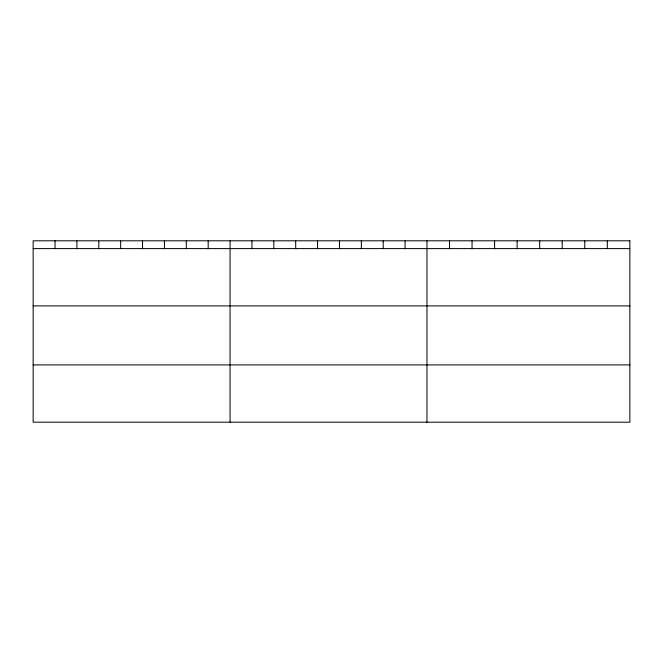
<?xml version="1.0" encoding="UTF-8"?>
<svg xmlns="http://www.w3.org/2000/svg" width="663" height="663" viewBox="0 0 663 663"><rect width="100%" height="100%" fill="white"/><g stroke="black" fill="none" stroke-linecap="round" stroke-linejoin="round"><path stroke-width="0.99" d="M33.15 248.6L629.85 248.6M33.15 305.892L629.85 305.892M33.15 364.907L629.85 364.907M607.308 240.81L607.308 248.6M584.766 240.81L584.766 248.6M562.224 240.81L562.224 248.6M539.682 240.81L539.682 248.6M517.14 240.81L517.14 248.6M494.598 240.81L494.598 248.6M472.056 240.81L472.056 248.6M449.514 240.81L449.514 248.6M426.972 240.81L426.972 422.19M405.093 240.81L405.093 248.6M383.214 240.81L383.214 248.6M361.335 240.81L361.335 248.6M339.456 240.81L339.456 248.6M317.577 240.81L317.577 248.6M295.698 240.81L295.698 248.6M273.819 240.81L273.819 248.6M251.94 240.81L251.94 248.6M230.061 240.81L230.061 422.19M208.182 240.81L208.182 248.6M186.303 240.81L186.303 248.6M164.424 240.81L164.424 248.6M142.545 240.81L142.545 248.6M120.666 240.81L120.666 248.6M98.787 240.81L98.787 248.6M76.908 240.81L76.908 248.6M55.029 240.81L55.029 248.6M629.85 240.81L33.15 240.81L33.15 422.19L629.85 422.19L629.85 240.81"/></g></svg>
